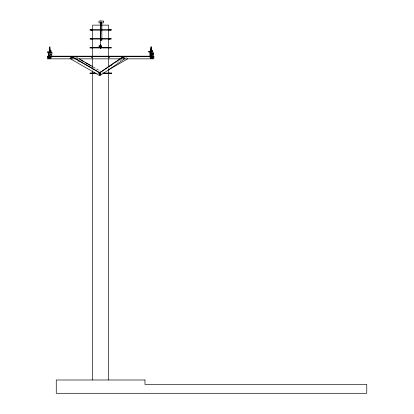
<?xml version="1.0" encoding="UTF-8"?>
<svg xmlns="http://www.w3.org/2000/svg" width="414" height="414" viewBox="0 0 414 414"><rect width="100%" height="100%" fill="white"/><g stroke="black" fill="none" stroke-linecap="round" stroke-linejoin="round"><path stroke-width="0.31" stroke-dasharray="2.07 1.55" d="M75.803 57.919L75.602 57.417M126.731 57.939L126.524 57.437M126.084 57.437L125.877 57.939M119.858 60.268L120.96 59.632M116.681 62.41L121.644 59.549M98.837 45.669L98.837 46.016M97.218 73.04L98.491 73.04M76.813 57.417L77.925 58.058M93.533 67.073L100.224 70.934M102.455 72.222L103.567 72.864M76.124 57.323L77.237 57.97M93.404 67.301L100.649 71.487M77.713 61.008L79.943 62.297M108.603 67.855L108.603 69.148M98.811 46.368L98.811 46.72M92.632 69.795L92.632 71.089"/><path stroke-width="0.62" d="M150.505 57.644C150.044 56.682 150.727 59.093 151.664 58.146M100.498 25.15L100.566 22.604M101.145 22.361L100.411 44.412M99.727 47.325L99.551 46.591L99.914 46.208M99.836 47.434L99.743 47.01M100.7 47.931L99.997 47.636L99.831 46.813M99.769 47.201L99.981 46.275M99.96 47.398L99.986 47.025M50.518 57.8L50.653 57.391L50.353 57.582M50.358 57.525L50.534 57.329L50.358 57.639M152.409 57.375L152.471 57.706L152.616 57.396M49.147 57.774L49.99 57.737M99.779 47.289L100.545 48.065L101.202 47.579M100.799 46.534L100.229 46.14L100.286 46.58M100.374 47.61L100.793 47.429L99.707 47.398L100.059 47.698M100.069 46.606L100.379 46.285L101.006 46.746M100.302 47.677L100.747 47.879L101.083 47.331M100.348 46.306L100.488 46.549L99.696 46.963M101.094 47.532C101.104 48.252 99.784 47.734 100.55 47.682M100.555 46.611L100.276 46.337L100.799 46.591M100.545 47.92L100.871 48.008L100.478 47.853M90.806 38.849L91.101 38.756L90.821 38.626M90.801 38.756L90.713 38.719M100.845 38.756L101.192 38.756L100.809 38.792M110.724 38.787L110.434 38.719M110.709 38.688L110.45 38.626M50.42 57.499L50.694 57.608M50.399 57.737L50.694 57.489M150.417 57.344L150.598 57.986M152.352 57.649L152.357 57.913M151.705 57.675L152.01 57.737M151.731 58.146L152.047 57.675M151.814 57.856C150.442 58.545 152.642 58.302 152.124 57.303M101.218 47.6L101.109 46.86M150.51 57.267L150.411 57.634L150.505 57.36M99.536 46.575L99.598 47.196M99.764 46.301L99.639 47.072M99.872 46.917L100.11 47.486M99.639 46.622C99.262 48.05 101.368 47.569 100.866 47.719M99.769 46.751L100.178 47.869M50.399 57.313L50.394 57.867L50.751 57.582L50.399 57.313L50.751 57.582M100.866 38.678L101.14 38.864M110.709 38.818L110.476 38.657M152.352 57.251L152.352 57.753L152.585 57.251L152.704 57.499M151.964 57.8L151.659 58.038M50.125 57.691L49.846 58.022L48.2 58.001L48.205 57.106L51.755 57.101M48.2 58.001L48.205 57.101M49.194 58.012L49.007 57.691M50.86 57.116L50.86 58.001L49.328 58.058M50.86 58.001L48.205 57.991M99.722 46.699L100.043 46.337L99.733 46.508M100.804 47.657L100.902 47.341L100.436 47.786M100.944 29.989L100.731 29.746L100.866 30.031M151.705 57.929L151.084 58.151L151.86 58.146M151.99 58.017L151.54 58.239M99.795 46.575L100.219 46.42L99.924 46.699M99.862 46.637L100.11 46.404L99.836 46.404M49.939 57.743L49.225 57.737M100.68 47.527L100.359 47.589M100.757 47.61L100.488 47.719M100.426 47.657L100.819 47.672M100.752 47.801L101.073 47.45L100.416 47.791M100.814 47.869L100.814 47.475M100.856 38.642L101.171 38.678M110.683 38.849L110.383 38.849M98.946 73.469L123.569 56.671M151.327 58.239L150.774 58.224M150.303 55.724L153.485 55.699M109.938 65.997L111.589 65.045M108.509 69.894L127.802 58.757M151.938 58.146L150.934 58.276M49.401 58.027L49.68 58.032M151.798 58.239L151.177 58.224M150.805 56.889L151.188 56.889M150.82 56.889L151.369 56.982M100.074 47.6L100.421 47.553M101.259 47.532L99.852 47.486L100.488 47.62M100.618 47.75L99.836 47.527M100.68 47.812L100.126 47.765M100.157 47.848L100.856 47.988M100.504 47.734L99.909 47.419M100.447 46.528L100.229 46.14M100.618 25.135L92.632 25.135L92.632 56.247M101.653 25.135L108.603 25.135L108.603 56.247M90.159 38.445L111.278 38.445L111.237 39.066L90.159 39.066L90.159 38.445L90.2 39.066M99.572 45.462L101.347 45.462M99.572 45.83L101.347 45.83M99.676 46.192L101.244 46.192M99.676 46.554L101.244 46.554M99.572 46.922L101.347 46.922M99.572 47.284L101.347 47.284M101.125 47.315L111.076 47.315L111.076 47.936L90.05 47.936M50.363 51.025L49.918 46.549L49.457 51.89L49.344 47.667L49.939 50.58M151.871 50.953L151.224 46.544L150.572 51.502L150.96 46.86L151.617 50.803M151.871 50.461L151.814 50.953M151.664 51.248L151.219 51.248L151.219 50.803L152.104 50.803M152.3 50.953L152.357 51.393L151.472 51.393L151.472 50.953L152.357 50.953M148.352 51.502L151.679 51.502M152.14 51.502L152.787 51.502M47.237 51.89L50.032 51.89M50.565 51.89L51.678 51.89M148.352 51.926L151.679 51.926M152.14 51.926L152.787 51.926M47.237 52.283L50.032 52.283M50.565 52.283L51.678 52.283M48.205 52.666L52.236 52.697M150.774 52.889L151.664 52.889M152.549 52.889L153.439 52.889M150.142 53.033L153.687 53.033M48.205 53.556L52.236 53.582M150.774 53.773L151.664 53.773M152.549 53.773L153.439 53.773M150.142 53.923L153.687 53.923M48.412 54.441L51.553 54.441M50.239 54.472L52.035 54.472M151.058 54.664L151.871 54.664M152.269 54.664L153.232 54.664M150.344 54.808L153.485 54.808M48.412 55.331L52.035 55.357M150.774 56.439L151.664 56.439M152.119 56.439L153.439 56.439M47.387 56.454L153.848 56.454M150.142 56.583L153.687 56.583M150.463 57.028L150.142 57.028L150.142 57.913L152.802 57.913M150.593 57.251L150.241 57.499L150.593 57.753M150.142 57.474L153.687 57.474M48.205 57.546L50.425 57.546M151.488 58.151L151.032 58.224M151.1 58.281L151.617 58.151M95.505 73.04L90.117 73.04L90.159 73.661L90.2 73.04M103.526 73.04L111.371 73.04L111.335 73.661M90.117 73.661L96.276 73.661M102.905 73.661L111.371 73.661M151.602 56.853L150.996 56.982M49.54 55.73L49.613 55.854A1.299 1.299 0 0 1 49.302 55.854L49.302 55.735A1.299 1.299 0 0 1 49.613 55.735M100.022 47.491L100.271 47.791L100.266 47.284M151.767 56.904L151.452 56.982M151.508 56.904L151.193 56.982M99.981 47.672L100.416 47.936M79.043 58.705L92.979 66.747M80.026 59.58L83.369 61.51M85.041 62.473L91.173 66.012M71.208 56.454L100.856 73.568M100.411 46.373L100.825 46.917M99.965 47.657L100.317 47.957M100.618 20.7L101.187 21.088M151.239 58.224L150.691 57.82M151.094 58.224L150.644 57.986M150.919 58.224L150.53 57.986M150.696 58.017L150.556 57.769L150.763 58.017M100.028 47.403L100.561 47.936M100.467 46.384L100.918 47.072M101.037 46.958L100.788 46.704L101.042 47.025M100.54 46.275L101.13 46.875M99.593 47.268L100.11 47.801M100.871 46.616L101.151 46.973M100.674 46.425L100.938 46.761M100.659 46.404L100.949 47.046M99.686 47.118L99.914 47.594M99.624 47.056L99.722 47.398M100.871 46.699L101 46.963M152.047 50.803L152.104 51.248M151.56 50.317L151.576 50.803M151.519 50.953L151.519 51.393M151.265 50.803L151.265 51.248M151.234 51.502L151.234 56.185M150.582 57.474L150.582 57.913M149.904 51.502L149.904 56.185M111.169 73.04L111.169 73.661M111.128 73.04L111.128 73.661M111.035 29.57L111.035 30.191M111.035 47.315L111.035 47.936M109.87 73.04L109.87 73.661M109.782 38.445L109.782 39.066M109.741 38.445L109.741 39.066M109.674 73.04L109.638 73.661M109.544 29.57L109.544 30.191M109.544 47.315L109.544 47.936M109.477 38.445L109.477 39.066M108.603 58.809L108.603 66.566M108.603 69.148L108.603 379.995M101.849 22.863L101.849 40.603L100.519 40.603L100.519 22.863M101.259 47.284L101.259 47.781L100.017 47.781L100.017 47.284L90.05 47.315L90.086 47.936M101.011 47.284L101.011 47.781M92.632 58.809L92.632 68.501M92.632 71.736L92.632 379.995M91.96 38.445L91.96 39.066M91.696 38.445L91.696 39.066M91.665 73.661L91.665 73.04L91.613 73.661M91.577 29.57L91.577 30.191M91.577 47.315L91.577 47.936M91.541 29.57L91.541 30.191M91.541 47.315L91.541 47.936M50.844 50.611L50.844 51.057M50.425 50.58L50.425 51.025M50.425 57.101L50.425 57.991M49.98 57.546L49.98 57.991M49.892 50.094L49.882 50.58M49.582 50.58L49.582 51.025M48.79 51.89L48.79 56.185M48.65 57.546L48.65 57.991M71.451 57.743C71.995 59.44 72.766 56.547 71.451 57.743M91.763 57.401C92.306 59.093 93.078 56.206 91.763 57.401M100.887 38.75C101.264 39.935 101.808 37.912 100.887 38.75M99.5 73.671C100.043 75.369 100.814 72.476 99.5 73.671M108.618 57.401C109.161 59.093 109.933 56.206 108.618 57.401M122.953 57.67C123.496 59.362 124.272 56.475 122.953 57.67M151.094 57.649L151.348 57.717L151.105 57.618M90.64 29.849L90.93 29.917L90.656 29.813M90.64 47.589L90.93 47.662L90.64 47.589M90.713 73.319L90.997 73.387L90.713 73.319M110.145 29.849L110.434 29.917L110.16 29.813M110.145 47.589L110.434 47.662L110.145 47.589M110.238 73.319L110.528 73.387L110.253 73.283M71.337 56.221L70.007 58.524L99.66 75.643L100.99 73.34L71.337 56.221M123.419 56.454L98.796 73.247L100.297 75.446L124.919 58.648L123.419 56.454M103.402 21.088L98.967 21.088L98.967 22.863L103.402 22.863L103.402 21.088M111.076 29.57L90.05 29.57L90.05 30.191L111.076 30.191L111.076 29.57M100.68 44.608L100.26 44.79L100.654 44.608M50.906 50.611L49.54 50.58L49.54 51.025L50.906 51.057L50.906 50.611M153.848 56.185L47.387 56.185L47.387 58.845L153.848 58.845L153.848 56.185M144.972 379.995L56.263 379.995L56.263 393.3L366.763 393.3L366.763 384.43L144.972 384.43L144.972 379.995"/></g></svg>
